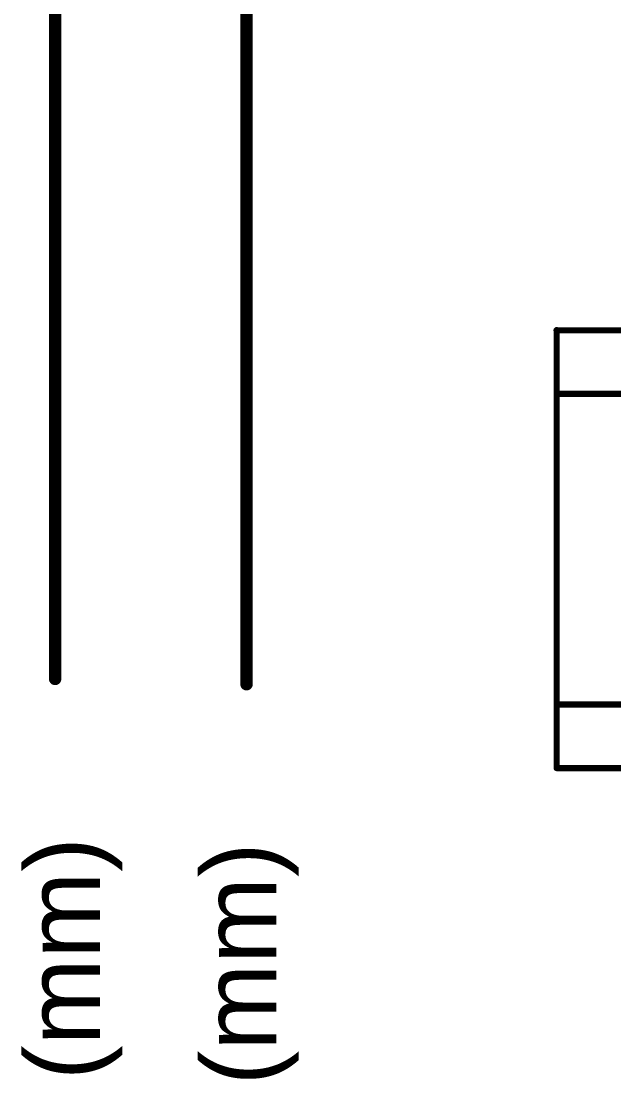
# Model space of a CAD drawing. Header units: millimetres. Extents: x -16 to 330, y -45 to 150.
# Drawn here: x -16.13 to -4.03, y 30.02 to 51.8 of the extents above; entities that cross this region are included whole.
import ezdxf

# ---------------------------------------------------------------- set-up
doc = ezdxf.new("R2010")
doc.units = ezdxf.units.MM
doc.layers.add('Mechanical1', color=6, linetype='Continuous')
doc.layers.add('Mechanical13', color=56, linetype='Continuous')
doc.styles.add('Arial', font='arial.ttf', dxfattribs={"height": 0.2})

msp = doc.modelspace()

# ---------------------------------------------------------------- linework, layer by layer
at = {"layer": 'Mechanical1', "const_width": 0.254}
for points in [[(-15.443, 38.356), (-15.443, 76.5)], [(-11.532, 38.248), (-11.532, 73)]]:
    msp.add_lwpolyline(points, dxfattribs=at)
at = {"layer": 'Mechanical1', "const_width": 0.127}
for points in [[(-15.506, 38.356, 1), (-15.379, 38.356, 1)], [(-11.595, 38.248, 1), (-11.468, 38.248, 1)]]:
    msp.add_lwpolyline(points, format="xyb", close=True, dxfattribs=at)
at = {"layer": 'Mechanical13'}
for points, const_width in [([(-5.191, 45.484, 1), (-5.197, 45.484, 1)], 0.127), ([(-5.191, 45.484, 1), (-5.197, 45.484, 1)], 0.127), ([(-5.191, 45.484, 1), (-5.197, 45.484, 1)], 0.127), ([(-5.191, 45.484, 1), (-5.197, 45.484, 1)], 0.127), ([(-5.191, 45.484, 1), (-5.197, 45.484, 1)], 0.127), ([(-5.229, 45.484, 1), (-5.165, 45.484, 1)], 0.0635), ([(-5.229, 45.484, 1), (-5.165, 45.484, 1)], 0.0635), ([(-5.229, 45.484, 1), (-5.165, 45.484, 1)], 0.0635), ([(-5.229, 45.484, 1), (-5.165, 45.484, 1)], 0.0635), ([(-5.229, 45.484, 1), (-5.165, 45.484, 1)], 0.0635), ([(-5.226, 45.484, 1), (-5.162, 45.484, 1)], 0.0635), ([(-5.226, 45.484, 1), (-5.162, 45.484, 1)], 0.0635), ([(-5.226, 45.484, 1), (-5.162, 45.484, 1)], 0.0635), ([(-5.226, 45.484, 1), (-5.162, 45.484, 1)], 0.0635), ([(-5.226, 45.484, 1), (-5.162, 45.484, 1)], 0.0635), ([(-5.226, 45.484, 1), (-5.162, 45.484, 1)], 0.0635), ([(-5.226, 45.484, 1), (-5.162, 45.484, 1)], 0.0635), ([(-5.226, 45.484, 1), (-5.162, 45.484, 1)], 0.0635), ([(-5.226, 45.484, 1), (-5.162, 45.484, 1)], 0.0635), ([(-5.226, 45.484, 1), (-5.162, 45.484, 1)], 0.0635), ([(-5.226, 45.484, 1), (-5.162, 45.484, 1)], 0.0635), ([(-5.226, 45.484, 1), (-5.162, 45.484, 1)], 0.0635), ([(-5.222, 45.484, 1), (-5.159, 45.484, 1)], 0.0635), ([(-5.222, 45.484, 1), (-5.159, 45.484, 1)], 0.0635), ([(-5.222, 45.484, 1), (-5.159, 45.484, 1)], 0.0635), ([(-5.222, 45.484, 1), (-5.159, 45.484, 1)], 0.0635), ([(-5.222, 45.484, 1), (-5.159, 45.484, 1)], 0.0635), ([(-5.226, 44.184, 1), (-5.162, 44.184, 1)], 0.0635), ([(-5.226, 44.184, 1), (-5.162, 44.184, 1)], 0.0635), ([(-5.226, 44.184, 1), (-5.162, 44.184, 1)], 0.0635), ([(-5.226, 41.511, 1), (-5.162, 41.511, 1)], 0.0635), ([(-5.226, 41.511, 1), (-5.162, 41.511, 1)], 0.0635), ([(-5.226, 41.511, 1), (-5.162, 41.511, 1)], 0.0635), ([(-5.226, 41.511, 1), (-5.162, 41.511, 1)], 0.0635), ([(-5.226, 41.511, 1), (-5.162, 41.511, 1)], 0.0635), ([(-5.226, 37.834, 1), (-5.162, 37.834, 1)], 0.0635), ([(-5.226, 37.834, 1), (-5.162, 37.834, 1)], 0.0635), ([(-5.226, 37.834, 1), (-5.162, 37.834, 1)], 0.0635), ([(-5.226, 36.534, 1), (-5.162, 36.534, 1)], 0.0635), ([(-5.226, 36.534, 1), (-5.162, 36.534, 1)], 0.0635)]:
    msp.add_lwpolyline(points, format="xyb", close=True, dxfattribs=dict(at, const_width=const_width))
at = {"layer": 'Mechanical13', "const_width": 0.127}
for points in [[(-5.194, 45.484), (2.751, 45.484)], [(-5.194, 45.484), (2.751, 45.484)], [(-5.194, 45.484), (2.751, 45.484)], [(-5.194, 45.484), (2.751, 45.484)], [(-5.194, 45.484), (1.486, 45.484)], [(-5.194, 45.484), (2.751, 45.484)], [(-5.194, 44.184), (-5.194, 45.484)], [(-5.194, 41.511), (-5.194, 45.484)], [(-5.194, 41.511), (-5.194, 45.484)], [(-5.194, 41.511), (-5.194, 45.484)], [(-5.194, 41.511), (-5.194, 45.484)], [(-5.194, 41.511), (-5.194, 45.484)], [(-5.194, 44.184), (2.106, 44.184)], [(-5.194, 37.834), (-5.194, 44.184)], [(-5.194, 37.834), (2.106, 37.834)], [(-5.194, 36.534), (-5.194, 37.834)], [(-5.194, 36.534), (1.486, 36.534)]]:
    msp.add_lwpolyline(points, dxfattribs=at)

# ---------------------------------------------------------------- texts
at = {"layer": 'Mechanical1', "style": 'Arial'}
for s, p in [('90.00 (mm)', (-14.529, 24.238)), ('73.00 (mm)', (-10.922, 24.13))]:
    msp.add_text(s, height=1.524, rotation=90, dxfattribs=at).set_placement(p)

doc.saveas('drawing.dxf')
